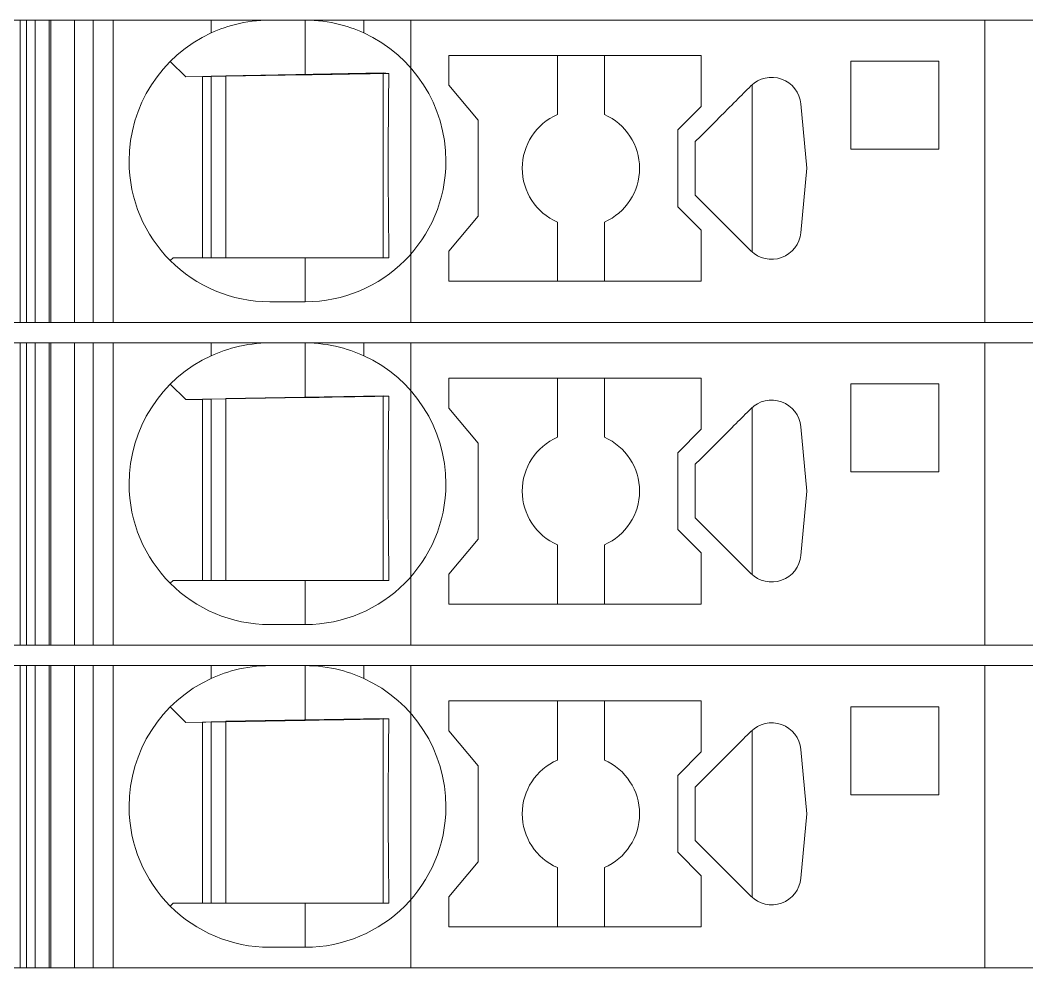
# Model space of a CAD drawing. Header units: millimetres. Extents: x 0 to 2100, y 0 to 1485.
# Drawn here: x 1240.89 to 1258.05, y 332.35 to 348.5 of the extents above; entities that cross this region are included whole.
import ezdxf
from ezdxf.enums import TextEntityAlignment as Align

# ---------------------------------------------------------------- set-up
doc = ezdxf.new("R2010")
doc.units = ezdxf.units.MM
for name, color, linetype, lineweight in [('EPLAN309', 5, 'Continuous', 5), ('EPLAN493', 5, 'Continuous', 5), ('MAIN-1', 7, 'Continuous', 5), ('MAIN-2', 7, 'Continuous', 5)]:
    doc.layers.add(name, color=color, linetype=linetype, lineweight=lineweight)
doc.styles.add('Tahoma', font='')
doc.styles.get('Tahoma').set_extended_font_data('Tahoma')

# ---------------------------------------------------------------- blocks, each defined once
blk = doc.blocks.new('EPLSYM_LibrarySPECIAL_Symbol12_Variant0_Placement8_82')
at = {"layer": 'EPLAN309', "lineweight": 13, "ltscale": 20}
blk.add_lwpolyline([(0, -5.15), (68.15, -5.15), (68.15, 0), (0, 0)], close=True, dxfattribs=at)
at = {"layer": 'EPLAN493', "color": 5, "style": 'Tahoma'}
blk.add_attdef('17_20450', text='', height=2.93475, dxfattribs=at).set_placement((0, -27.293475), align=Align.MIDDLE_RIGHT)
blk = doc.blocks.new('EPLSYM_LibrarySPECIAL_Symbol12_Variant0_Placement8_83')
at = {"layer": 'EPLAN309', "lineweight": 13, "ltscale": 20}
blk.add_lwpolyline([(0, -5.15), (68.15, -5.15), (68.15, 0), (0, 0)], close=True, dxfattribs=at)
at = {"layer": 'EPLAN493', "color": 5, "style": 'Tahoma'}
blk.add_attdef('17_20450', text='', height=2.93475, dxfattribs=at).set_placement((0, -27.293475), align=Align.MIDDLE_RIGHT)
blk = doc.blocks.new('EPLSYM_LibrarySPECIAL_Symbol12_Variant0_Placement8_84')
at = {"layer": 'EPLAN309', "lineweight": 13, "ltscale": 20}
blk.add_lwpolyline([(0, -5.15), (68.15, -5.15), (68.15, 0), (0, 0)], close=True, dxfattribs=at)
at = {"layer": 'EPLAN493', "color": 5, "style": 'Tahoma'}
blk.add_attdef('17_20450', text='', height=2.93475, dxfattribs=at).set_placement((0, -27.293475), align=Align.MIDDLE_RIGHT)

msp = doc.modelspace()

# ---------------------------------------------------------------- linework, layer by layer
at = {"layer": 'MAIN-1'}
for p, q in [((1241.001, 348.5), (1240.893, 348.5)), ((1240.893, 343.35), (1240.893, 348.5)), ((1241.001, 348.5), (1244.15, 348.5)), ((1241.001, 343.35), (1241.001, 348.5)), ((1244.15, 348.5), (1245.15, 348.5)), ((1244.15, 348.5), (1244.15, 348.282)), ((1244.631, 348.443), (1244.701, 348.458)), ((1244.701, 348.458), (1244.772, 348.47)), ((1244.772, 348.47), (1244.846, 348.481)), ((1244.846, 348.481), (1244.921, 348.489)), ((1244.921, 348.489), (1244.997, 348.495)), ((1244.997, 348.495), (1245.073, 348.499)), ((1245.073, 348.499), (1245.15, 348.5)), ((1245.75, 348.5), (1245.15, 348.5)), ((1245.827, 348.499), (1245.75, 348.5)), ((1246.75, 348.5), (1245.75, 348.5)), ((1245.75, 347.568), (1245.75, 348.5)), ((1245.903, 348.495), (1245.827, 348.499)), ((1245.979, 348.489), (1245.903, 348.495)), ((1246.054, 348.481), (1245.979, 348.489)), ((1246.128, 348.47), (1246.054, 348.481)), ((1246.199, 348.458), (1246.128, 348.47)), ((1246.269, 348.443), (1246.199, 348.458)), ((1246.75, 348.5), (1257.332, 348.5)), ((1246.75, 348.5), (1246.75, 348.282)), ((1258.05, 348.5), (1257.332, 348.5)), ((1257.332, 343.35), (1257.332, 348.5)), ((1244.15, 348.282), (1244.202, 348.305)), ((1244.202, 348.305), (1244.256, 348.327)), ((1244.256, 348.327), (1244.313, 348.349)), ((1244.313, 348.349), (1244.372, 348.37)), ((1244.372, 348.37), (1244.433, 348.39)), ((1244.433, 348.39), (1244.497, 348.409)), ((1244.497, 348.409), (1244.563, 348.427)), ((1244.563, 348.427), (1244.631, 348.443)), ((1246.337, 348.427), (1246.269, 348.443)), ((1246.403, 348.409), (1246.337, 348.427)), ((1246.467, 348.39), (1246.403, 348.409)), ((1246.528, 348.37), (1246.467, 348.39)), ((1246.587, 348.349), (1246.528, 348.37)), ((1246.644, 348.327), (1246.587, 348.349)), ((1246.698, 348.305), (1246.644, 348.327)), ((1246.75, 348.282), (1246.698, 348.305)), ((1243.453, 347.797), (1243.717, 347.533)), ((1248.2, 347.9), (1248.2, 347.389)), ((1252.5, 347.9), (1248.2, 347.9)), ((1250.05, 347.9), (1250.05, 346.892)), ((1250.85, 346.892), (1250.85, 347.9)), ((1252.5, 347.029), (1252.5, 347.9)), ((1255.05, 347.8), (1255.05, 346.3)), ((1256.55, 347.8), (1255.05, 347.8)), ((1256.55, 346.3), (1256.55, 347.8)), ((1243.717, 347.533), (1245.75, 347.568)), ((1244, 344.45), (1244, 347.538)), ((1244.15, 347.54), (1244.15, 344.45)), ((1244.4, 344.45), (1244.4, 347.545)), ((1245.87, 347.57), (1245.75, 347.568)), ((1245.987, 347.572), (1245.87, 347.57)), ((1246.1, 347.574), (1245.987, 347.572)), ((1246.209, 347.576), (1246.1, 347.574)), ((1246.313, 347.578), (1246.209, 347.576)), ((1246.412, 347.579), (1246.313, 347.578)), ((1246.507, 347.581), (1246.412, 347.579)), ((1246.599, 347.583), (1246.507, 347.581)), ((1246.688, 347.584), (1246.599, 347.583)), ((1246.774, 347.586), (1246.688, 347.584)), ((1246.858, 347.587), (1246.774, 347.586)), ((1246.94, 347.588), (1246.858, 347.587)), ((1247.02, 347.59), (1246.94, 347.588)), ((1247.099, 347.591), (1247.02, 347.59)), ((1247.079, 344.45), (1247.079, 347.591)), ((1247.176, 347.592), (1247.099, 347.591)), ((1247.174, 347.377), (1247.175, 347.45)), ((1247.175, 347.45), (1247.176, 347.522)), ((1247.176, 347.522), (1247.176, 347.592)), ((1247.173, 347.303), (1247.174, 347.377)), ((1247.173, 347.227), (1247.173, 347.303)), ((1248.7, 346.793), (1248.2, 347.389)), ((1253.221, 347.253), (1253.19, 347.222)), ((1253.252, 347.285), (1253.221, 347.253)), ((1253.284, 347.316), (1253.252, 347.285)), ((1253.315, 347.347), (1253.284, 347.316)), ((1253.346, 347.379), (1253.315, 347.347)), ((1253.367, 347.398), (1253.367, 344.552)), ((1247.171, 347.07), (1247.172, 347.149)), ((1247.172, 347.149), (1247.173, 347.227)), ((1253.058, 347.09), (1253.021, 347.053)), ((1253.094, 347.126), (1253.058, 347.09)), ((1253.127, 347.159), (1253.094, 347.126)), ((1253.158, 347.191), (1253.127, 347.159)), ((1253.19, 347.222), (1253.158, 347.191)), ((1247.17, 346.988), (1247.171, 347.07)), ((1247.17, 346.904), (1247.17, 346.988)), ((1252.1, 346.629), (1252.5, 347.029)), ((1252.902, 346.934), (1252.823, 346.856)), ((1252.943, 346.975), (1252.902, 346.934)), ((1252.983, 347.015), (1252.943, 346.975)), ((1253.021, 347.053), (1252.983, 347.015)), ((1254.302, 345.975), (1254.198, 347.072)), ((1247.169, 346.817), (1247.17, 346.904)), ((1247.169, 346.726), (1247.169, 346.817)), ((1248.7, 345.157), (1248.7, 346.793)), ((1252.742, 346.774), (1252.658, 346.69)), ((1252.823, 346.856), (1252.742, 346.774)), ((1247.168, 346.632), (1247.169, 346.726)), ((1247.168, 346.534), (1247.168, 346.632)), ((1252.1, 346.629), (1252.1, 345.321)), ((1252.572, 346.604), (1252.486, 346.518)), ((1252.658, 346.69), (1252.572, 346.604)), ((1247.167, 346.431), (1247.168, 346.534)), ((1247.167, 346.324), (1247.167, 346.431)), ((1252.486, 346.518), (1252.4, 346.432)), ((1252.4, 346.302), (1252.4, 346.432)), ((1247.167, 346.213), (1247.167, 346.324)), ((1252.4, 346.171), (1252.4, 346.302)), ((1255.05, 346.3), (1256.55, 346.3)), ((1247.167, 346.1), (1247.167, 346.213)), ((1247.167, 345.979), (1247.167, 346.1)), ((1252.4, 346.04), (1252.4, 346.171)), ((1247.167, 345.861), (1247.167, 345.979)), ((1252.4, 345.91), (1252.4, 346.04)), ((1252.4, 345.779), (1252.4, 345.91)), ((1254.198, 344.878), (1254.302, 345.975)), ((1247.167, 345.747), (1247.167, 345.861)), ((1247.168, 345.638), (1247.167, 345.747)), ((1252.4, 345.648), (1252.4, 345.779)), ((1247.168, 345.534), (1247.168, 345.638)), ((1247.169, 345.434), (1247.168, 345.534)), ((1252.4, 345.518), (1252.4, 345.648)), ((1247.169, 345.339), (1247.169, 345.434)), ((1252.4, 345.518), (1253.346, 344.571)), ((1247.17, 345.248), (1247.169, 345.339)), ((1247.171, 345.159), (1247.17, 345.248)), ((1252.5, 344.921), (1252.1, 345.321)), ((1247.172, 345.073), (1247.171, 345.159)), ((1247.172, 344.99), (1247.172, 345.073)), ((1248.2, 344.561), (1248.7, 345.157)), ((1250.05, 344.05), (1250.05, 345.058)), ((1250.85, 344.05), (1250.85, 345.058)), ((1247.173, 344.908), (1247.172, 344.99)), ((1247.174, 344.829), (1247.173, 344.908)), ((1252.5, 344.05), (1252.5, 344.921)), ((1247.175, 344.75), (1247.174, 344.829)), ((1247.176, 344.674), (1247.175, 344.75)), ((1247.176, 344.598), (1247.176, 344.674)), ((1247.177, 344.524), (1247.176, 344.598)), ((1247.178, 344.45), (1247.177, 344.524)), ((1248.2, 344.561), (1248.2, 344.05)), ((1243.5, 344.45), (1243.453, 344.403)), ((1243.5, 344.45), (1245.75, 344.45)), ((1245.75, 344.45), (1245.842, 344.45)), ((1245.75, 344.45), (1245.75, 343.7)), ((1245.842, 344.45), (1245.933, 344.45)), ((1245.933, 344.45), (1246.023, 344.45)), ((1246.023, 344.45), (1246.11, 344.45)), ((1246.11, 344.45), (1246.195, 344.45)), ((1246.195, 344.45), (1246.278, 344.45)), ((1246.278, 344.45), (1246.358, 344.45)), ((1246.358, 344.45), (1246.436, 344.45)), ((1246.436, 344.45), (1246.511, 344.45)), ((1246.511, 344.45), (1246.585, 344.45)), ((1246.585, 344.45), (1246.657, 344.45)), ((1246.657, 344.45), (1246.726, 344.45)), ((1246.726, 344.45), (1246.795, 344.45)), ((1246.795, 344.45), (1246.861, 344.45)), ((1246.861, 344.45), (1246.927, 344.45)), ((1246.927, 344.45), (1246.991, 344.45)), ((1246.991, 344.45), (1247.055, 344.45)), ((1247.055, 344.45), (1247.117, 344.45)), ((1247.117, 344.45), (1247.178, 344.45)), ((1252.5, 344.05), (1248.2, 344.05)), ((1245.75, 343.7), (1245.15, 343.7)), ((1241.001, 343.35), (1240.893, 343.35)), ((1241.001, 343.35), (1257.332, 343.35)), ((1258.05, 343.35), (1257.332, 343.35)), ((1241.001, 343), (1240.893, 343)), ((1240.893, 337.85), (1240.893, 343)), ((1241.001, 343), (1244.15, 343)), ((1241.001, 337.85), (1241.001, 343)), ((1244.15, 343), (1245.15, 343)), ((1244.15, 343), (1244.15, 342.782)), ((1244.701, 342.958), (1244.772, 342.97)), ((1244.772, 342.97), (1244.846, 342.981)), ((1244.846, 342.981), (1244.921, 342.989)), ((1244.921, 342.989), (1244.997, 342.995)), ((1244.997, 342.995), (1245.073, 342.999)), ((1245.073, 342.999), (1245.15, 343)), ((1245.75, 343), (1245.15, 343)), ((1245.827, 342.999), (1245.75, 343)), ((1246.75, 343), (1245.75, 343)), ((1245.75, 342.068), (1245.75, 343)), ((1245.903, 342.995), (1245.827, 342.999)), ((1245.979, 342.989), (1245.903, 342.995)), ((1246.054, 342.981), (1245.979, 342.989)), ((1246.128, 342.97), (1246.054, 342.981)), ((1246.199, 342.958), (1246.128, 342.97)), ((1246.75, 343), (1257.332, 343)), ((1246.75, 343), (1246.75, 342.782)), ((1258.05, 343), (1257.332, 343)), ((1257.332, 337.85), (1257.332, 343)), ((1244.15, 342.782), (1244.202, 342.805)), ((1244.202, 342.805), (1244.256, 342.827)), ((1244.256, 342.827), (1244.313, 342.849)), ((1244.313, 342.849), (1244.372, 342.87)), ((1244.372, 342.87), (1244.433, 342.89)), ((1244.433, 342.89), (1244.497, 342.909)), ((1244.497, 342.909), (1244.563, 342.927)), ((1244.563, 342.927), (1244.631, 342.943)), ((1244.631, 342.943), (1244.701, 342.958)), ((1246.269, 342.943), (1246.199, 342.958)), ((1246.337, 342.927), (1246.269, 342.943)), ((1246.403, 342.909), (1246.337, 342.927)), ((1246.467, 342.89), (1246.403, 342.909)), ((1246.528, 342.87), (1246.467, 342.89)), ((1246.587, 342.849), (1246.528, 342.87)), ((1246.644, 342.827), (1246.587, 342.849)), ((1246.698, 342.805), (1246.644, 342.827)), ((1246.75, 342.782), (1246.698, 342.805)), ((1243.453, 342.297), (1243.717, 342.033)), ((1248.2, 342.4), (1248.2, 341.889)), ((1252.5, 342.4), (1248.2, 342.4)), ((1250.05, 342.4), (1250.05, 341.392)), ((1250.85, 341.392), (1250.85, 342.4)), ((1252.5, 341.529), (1252.5, 342.4)), ((1255.05, 342.3), (1255.05, 340.8)), ((1256.55, 342.3), (1255.05, 342.3)), ((1256.55, 340.8), (1256.55, 342.3)), ((1243.717, 342.033), (1245.75, 342.068)), ((1244, 338.95), (1244, 342.038)), ((1244.15, 342.04), (1244.15, 338.95)), ((1244.4, 338.95), (1244.4, 342.045)), ((1245.87, 342.07), (1245.75, 342.068)), ((1245.987, 342.072), (1245.87, 342.07)), ((1246.1, 342.074), (1245.987, 342.072)), ((1246.209, 342.076), (1246.1, 342.074)), ((1246.313, 342.078), (1246.209, 342.076)), ((1246.412, 342.079), (1246.313, 342.078)), ((1246.507, 342.081), (1246.412, 342.079)), ((1246.599, 342.083), (1246.507, 342.081)), ((1246.688, 342.084), (1246.599, 342.083)), ((1246.774, 342.086), (1246.688, 342.084)), ((1246.858, 342.087), (1246.774, 342.086)), ((1246.94, 342.088), (1246.858, 342.087)), ((1247.02, 342.09), (1246.94, 342.088)), ((1247.099, 342.091), (1247.02, 342.09)), ((1247.079, 338.95), (1247.079, 342.091)), ((1247.176, 342.092), (1247.099, 342.091)), ((1247.174, 341.877), (1247.175, 341.95)), ((1247.175, 341.95), (1247.176, 342.022)), ((1247.176, 342.022), (1247.176, 342.092)), ((1247.173, 341.803), (1247.174, 341.877)), ((1247.173, 341.727), (1247.173, 341.803)), ((1248.7, 341.293), (1248.2, 341.889)), ((1253.252, 341.785), (1253.221, 341.753)), ((1253.284, 341.816), (1253.252, 341.785)), ((1253.315, 341.847), (1253.284, 341.816)), ((1253.346, 341.879), (1253.315, 341.847)), ((1253.367, 341.898), (1253.367, 339.052)), ((1247.171, 341.57), (1247.172, 341.649)), ((1247.172, 341.649), (1247.173, 341.727)), ((1253.058, 341.59), (1253.021, 341.553)), ((1253.094, 341.626), (1253.058, 341.59)), ((1253.127, 341.659), (1253.094, 341.626)), ((1253.158, 341.691), (1253.127, 341.659)), ((1253.19, 341.722), (1253.158, 341.691)), ((1253.221, 341.753), (1253.19, 341.722)), ((1247.17, 341.488), (1247.171, 341.57)), ((1247.17, 341.404), (1247.17, 341.488)), ((1252.1, 341.129), (1252.5, 341.529)), ((1252.902, 341.434), (1252.823, 341.356)), ((1252.943, 341.475), (1252.902, 341.434)), ((1252.983, 341.515), (1252.943, 341.475)), ((1253.021, 341.553), (1252.983, 341.515)), ((1254.302, 340.475), (1254.198, 341.572)), ((1247.169, 341.317), (1247.17, 341.404)), ((1247.169, 341.226), (1247.169, 341.317)), ((1248.7, 339.657), (1248.7, 341.293)), ((1252.742, 341.274), (1252.658, 341.19)), ((1252.823, 341.356), (1252.742, 341.274)), ((1247.168, 341.132), (1247.169, 341.226)), ((1247.168, 341.034), (1247.168, 341.132)), ((1252.1, 341.129), (1252.1, 339.821)), ((1252.572, 341.104), (1252.486, 341.018)), ((1252.658, 341.19), (1252.572, 341.104)), ((1247.167, 340.931), (1247.168, 341.034)), ((1247.167, 340.824), (1247.167, 340.931)), ((1252.486, 341.018), (1252.4, 340.932)), ((1252.4, 340.802), (1252.4, 340.932)), ((1247.167, 340.713), (1247.167, 340.824)), ((1252.4, 340.671), (1252.4, 340.802)), ((1255.05, 340.8), (1256.55, 340.8)), ((1247.167, 340.6), (1247.167, 340.713)), ((1247.167, 340.479), (1247.167, 340.6)), ((1252.4, 340.54), (1252.4, 340.671)), ((1247.167, 340.361), (1247.167, 340.479)), ((1252.4, 340.41), (1252.4, 340.54)), ((1252.4, 340.279), (1252.4, 340.41)), ((1254.198, 339.378), (1254.302, 340.475)), ((1247.167, 340.247), (1247.167, 340.361)), ((1247.168, 340.138), (1247.167, 340.247)), ((1252.4, 340.148), (1252.4, 340.279)), ((1247.168, 340.034), (1247.168, 340.138)), ((1252.4, 340.018), (1252.4, 340.148)), ((1247.169, 339.934), (1247.168, 340.034)), ((1247.169, 339.839), (1247.169, 339.934)), ((1252.4, 340.018), (1253.346, 339.071)), ((1247.17, 339.748), (1247.169, 339.839)), ((1247.171, 339.659), (1247.17, 339.748)), ((1252.5, 339.421), (1252.1, 339.821)), ((1247.172, 339.573), (1247.171, 339.659)), ((1247.172, 339.49), (1247.172, 339.573)), ((1248.2, 339.061), (1248.7, 339.657)), ((1250.05, 338.55), (1250.05, 339.558)), ((1250.85, 338.55), (1250.85, 339.558)), ((1247.173, 339.408), (1247.172, 339.49)), ((1247.174, 339.329), (1247.173, 339.408)), ((1252.5, 338.55), (1252.5, 339.421)), ((1247.175, 339.25), (1247.174, 339.329)), ((1247.176, 339.174), (1247.175, 339.25)), ((1247.176, 339.098), (1247.176, 339.174)), ((1247.177, 339.024), (1247.176, 339.098)), ((1247.178, 338.95), (1247.177, 339.024)), ((1248.2, 339.061), (1248.2, 338.55)), ((1243.5, 338.95), (1243.453, 338.903)), ((1243.5, 338.95), (1245.75, 338.95)), ((1245.75, 338.95), (1245.842, 338.95)), ((1245.75, 338.95), (1245.75, 338.2)), ((1245.842, 338.95), (1245.933, 338.95)), ((1245.933, 338.95), (1246.023, 338.95)), ((1246.023, 338.95), (1246.11, 338.95)), ((1246.11, 338.95), (1246.195, 338.95)), ((1246.195, 338.95), (1246.278, 338.95)), ((1246.278, 338.95), (1246.358, 338.95)), ((1246.358, 338.95), (1246.436, 338.95)), ((1246.436, 338.95), (1246.511, 338.95)), ((1246.511, 338.95), (1246.585, 338.95)), ((1246.585, 338.95), (1246.657, 338.95)), ((1246.657, 338.95), (1246.726, 338.95)), ((1246.726, 338.95), (1246.795, 338.95)), ((1246.795, 338.95), (1246.861, 338.95)), ((1246.861, 338.95), (1246.927, 338.95)), ((1246.927, 338.95), (1246.991, 338.95)), ((1246.991, 338.95), (1247.055, 338.95)), ((1247.055, 338.95), (1247.117, 338.95)), ((1247.117, 338.95), (1247.178, 338.95)), ((1252.5, 338.55), (1248.2, 338.55)), ((1245.75, 338.2), (1245.15, 338.2)), ((1241.001, 337.85), (1240.893, 337.85)), ((1241.001, 337.85), (1257.332, 337.85)), ((1258.05, 337.85), (1257.332, 337.85)), ((1241.001, 337.5), (1240.893, 337.5)), ((1240.893, 332.35), (1240.893, 337.5)), ((1241.001, 337.5), (1244.15, 337.5)), ((1241.001, 332.35), (1241.001, 337.5)), ((1244.15, 337.5), (1245.15, 337.5)), ((1244.15, 337.5), (1244.15, 337.282)), ((1244.701, 337.458), (1244.772, 337.47)), ((1244.772, 337.47), (1244.846, 337.481)), ((1244.846, 337.481), (1244.921, 337.489)), ((1244.921, 337.489), (1244.997, 337.495)), ((1244.997, 337.495), (1245.073, 337.499)), ((1245.073, 337.499), (1245.15, 337.5)), ((1245.75, 337.5), (1245.15, 337.5)), ((1245.827, 337.499), (1245.75, 337.5)), ((1246.75, 337.5), (1245.75, 337.5)), ((1245.75, 336.568), (1245.75, 337.5)), ((1245.903, 337.495), (1245.827, 337.499)), ((1245.979, 337.489), (1245.903, 337.495)), ((1246.054, 337.481), (1245.979, 337.489)), ((1246.128, 337.47), (1246.054, 337.481)), ((1246.199, 337.458), (1246.128, 337.47)), ((1246.75, 337.5), (1257.332, 337.5)), ((1246.75, 337.5), (1246.75, 337.282)), ((1258.05, 337.5), (1257.332, 337.5)), ((1257.332, 332.35), (1257.332, 337.5)), ((1244.15, 337.282), (1244.202, 337.305)), ((1244.202, 337.305), (1244.256, 337.327)), ((1244.256, 337.327), (1244.313, 337.349)), ((1244.313, 337.349), (1244.372, 337.37)), ((1244.372, 337.37), (1244.433, 337.39)), ((1244.433, 337.39), (1244.497, 337.409)), ((1244.497, 337.409), (1244.563, 337.427)), ((1244.563, 337.427), (1244.631, 337.443)), ((1244.631, 337.443), (1244.701, 337.458)), ((1246.269, 337.443), (1246.199, 337.458)), ((1246.337, 337.427), (1246.269, 337.443)), ((1246.403, 337.409), (1246.337, 337.427)), ((1246.467, 337.39), (1246.403, 337.409)), ((1246.528, 337.37), (1246.467, 337.39)), ((1246.587, 337.349), (1246.528, 337.37)), ((1246.644, 337.327), (1246.587, 337.349)), ((1246.698, 337.305), (1246.644, 337.327)), ((1246.75, 337.282), (1246.698, 337.305)), ((1243.453, 336.797), (1243.717, 336.533)), ((1248.2, 336.9), (1248.2, 336.389)), ((1252.5, 336.9), (1248.2, 336.9)), ((1250.05, 336.9), (1250.05, 335.892)), ((1250.85, 335.892), (1250.85, 336.9)), ((1252.5, 336.029), (1252.5, 336.9)), ((1255.05, 336.8), (1255.05, 335.3)), ((1256.55, 336.8), (1255.05, 336.8)), ((1256.55, 335.3), (1256.55, 336.8)), ((1243.717, 336.533), (1245.75, 336.568)), ((1244, 333.45), (1244, 336.538)), ((1244.15, 336.54), (1244.15, 333.45)), ((1244.4, 333.45), (1244.4, 336.545)), ((1245.87, 336.57), (1245.75, 336.568)), ((1245.987, 336.572), (1245.87, 336.57)), ((1246.1, 336.574), (1245.987, 336.572)), ((1246.209, 336.576), (1246.1, 336.574)), ((1246.313, 336.578), (1246.209, 336.576)), ((1246.412, 336.579), (1246.313, 336.578)), ((1246.507, 336.581), (1246.412, 336.579)), ((1246.599, 336.583), (1246.507, 336.581)), ((1246.688, 336.584), (1246.599, 336.583)), ((1246.774, 336.586), (1246.688, 336.584)), ((1246.858, 336.587), (1246.774, 336.586)), ((1246.94, 336.588), (1246.858, 336.587)), ((1247.02, 336.59), (1246.94, 336.588)), ((1247.099, 336.591), (1247.02, 336.59)), ((1247.079, 333.45), (1247.079, 336.591)), ((1247.176, 336.592), (1247.099, 336.591)), ((1247.174, 336.377), (1247.175, 336.45)), ((1247.175, 336.45), (1247.176, 336.522)), ((1247.176, 336.522), (1247.176, 336.592)), ((1247.173, 336.303), (1247.174, 336.377)), ((1247.173, 336.227), (1247.173, 336.303)), ((1248.7, 335.793), (1248.2, 336.389)), ((1253.252, 336.285), (1253.221, 336.253)), ((1253.284, 336.316), (1253.252, 336.285)), ((1253.315, 336.347), (1253.284, 336.316)), ((1253.346, 336.379), (1253.315, 336.347)), ((1253.367, 336.398), (1253.367, 333.552)), ((1247.171, 336.07), (1247.172, 336.149)), ((1247.172, 336.149), (1247.173, 336.227)), ((1253.094, 336.126), (1253.058, 336.09)), ((1253.127, 336.159), (1253.094, 336.126)), ((1253.158, 336.191), (1253.127, 336.159)), ((1253.19, 336.222), (1253.158, 336.191)), ((1253.221, 336.253), (1253.19, 336.222)), ((1247.17, 335.988), (1247.171, 336.07)), ((1247.17, 335.904), (1247.17, 335.988)), ((1252.1, 335.629), (1252.5, 336.029)), ((1252.902, 335.934), (1252.823, 335.856)), ((1252.943, 335.975), (1252.902, 335.934)), ((1252.983, 336.015), (1252.943, 335.975)), ((1253.021, 336.053), (1252.983, 336.015)), ((1253.058, 336.09), (1253.021, 336.053)), ((1254.302, 334.975), (1254.198, 336.072)), ((1247.169, 335.817), (1247.17, 335.904)), ((1247.169, 335.726), (1247.169, 335.817)), ((1248.7, 334.157), (1248.7, 335.793)), ((1252.742, 335.774), (1252.658, 335.69)), ((1252.823, 335.856), (1252.742, 335.774)), ((1247.168, 335.632), (1247.169, 335.726)), ((1247.168, 335.534), (1247.168, 335.632)), ((1252.1, 335.629), (1252.1, 334.321)), ((1252.572, 335.604), (1252.486, 335.518)), ((1252.658, 335.69), (1252.572, 335.604)), ((1247.167, 335.431), (1247.168, 335.534)), ((1247.167, 335.324), (1247.167, 335.431)), ((1252.486, 335.518), (1252.4, 335.432)), ((1252.4, 335.302), (1252.4, 335.432)), ((1247.167, 335.213), (1247.167, 335.324)), ((1252.4, 335.171), (1252.4, 335.302)), ((1255.05, 335.3), (1256.55, 335.3)), ((1247.167, 335.1), (1247.167, 335.213)), ((1247.167, 334.979), (1247.167, 335.1)), ((1252.4, 335.04), (1252.4, 335.171)), ((1247.167, 334.861), (1247.167, 334.979)), ((1252.4, 334.91), (1252.4, 335.04)), ((1252.4, 334.779), (1252.4, 334.91)), ((1254.198, 333.878), (1254.302, 334.975)), ((1247.167, 334.747), (1247.167, 334.861)), ((1247.168, 334.638), (1247.167, 334.747)), ((1252.4, 334.648), (1252.4, 334.779)), ((1247.168, 334.534), (1247.168, 334.638)), ((1252.4, 334.518), (1252.4, 334.648)), ((1247.169, 334.434), (1247.168, 334.534)), ((1247.169, 334.339), (1247.169, 334.434)), ((1252.4, 334.518), (1253.346, 333.571)), ((1247.17, 334.248), (1247.169, 334.339)), ((1247.171, 334.159), (1247.17, 334.248)), ((1252.5, 333.921), (1252.1, 334.321)), ((1247.172, 334.073), (1247.171, 334.159)), ((1247.172, 333.99), (1247.172, 334.073)), ((1248.2, 333.561), (1248.7, 334.157)), ((1250.05, 333.05), (1250.05, 334.058)), ((1250.85, 333.05), (1250.85, 334.058)), ((1247.173, 333.908), (1247.172, 333.99)), ((1247.174, 333.829), (1247.173, 333.908)), ((1252.5, 333.05), (1252.5, 333.921)), ((1247.175, 333.75), (1247.174, 333.829)), ((1247.176, 333.674), (1247.175, 333.75)), ((1247.176, 333.598), (1247.176, 333.674)), ((1247.177, 333.524), (1247.176, 333.598)), ((1248.2, 333.561), (1248.2, 333.05)), ((1243.5, 333.45), (1243.453, 333.403)), ((1243.5, 333.45), (1245.75, 333.45)), ((1245.75, 333.45), (1245.842, 333.45)), ((1245.75, 333.45), (1245.75, 332.7)), ((1245.842, 333.45), (1245.933, 333.45)), ((1245.933, 333.45), (1246.023, 333.45)), ((1246.023, 333.45), (1246.11, 333.45)), ((1246.11, 333.45), (1246.195, 333.45)), ((1246.195, 333.45), (1246.278, 333.45)), ((1246.278, 333.45), (1246.358, 333.45)), ((1246.358, 333.45), (1246.436, 333.45)), ((1246.436, 333.45), (1246.511, 333.45)), ((1246.511, 333.45), (1246.585, 333.45)), ((1246.585, 333.45), (1246.657, 333.45)), ((1246.657, 333.45), (1246.726, 333.45)), ((1246.726, 333.45), (1246.795, 333.45)), ((1246.795, 333.45), (1246.861, 333.45)), ((1246.861, 333.45), (1246.927, 333.45)), ((1246.927, 333.45), (1246.991, 333.45)), ((1246.991, 333.45), (1247.055, 333.45)), ((1247.055, 333.45), (1247.117, 333.45)), ((1247.117, 333.45), (1247.178, 333.45)), ((1247.178, 333.45), (1247.177, 333.524)), ((1252.5, 333.05), (1248.2, 333.05)), ((1245.75, 332.7), (1245.15, 332.7)), ((1241.001, 332.35), (1240.893, 332.35)), ((1241.001, 332.35), (1257.332, 332.35)), ((1258.05, 332.35), (1257.332, 332.35))]:
    msp.add_line(p, q, dxfattribs=at)
for centre, radius, start, end in [((1245.15, 346.1), 2.4, 114.6244, 180), ((1245.75, 346.1), 2.4, 0, 65.3756), ((1253.7, 347.025), 0.5, 5.4404, 135), ((1250.45, 345.975), 1, 113.5782, 180), ((1250.45, 345.975), 1, 0, 66.4218), ((1245.15, 346.1), 2.4, 180, 270), ((1245.75, 346.1), 2.4, 270, 0), ((1250.45, 345.975), 1, 180, 246.4218), ((1250.45, 345.975), 1, 293.5782, 0), ((1253.7, 344.925), 0.5, 225, 354.5596), ((1245.15, 340.6), 2.4, 114.6244, 180), ((1245.75, 340.6), 2.4, 0, 65.3756), ((1253.7, 341.525), 0.5, 5.4404, 135), ((1250.45, 340.475), 1, 113.5782, 180), ((1250.45, 340.475), 1, 0, 66.4218), ((1245.15, 340.6), 2.4, 180, 270), ((1245.75, 340.6), 2.4, 270, 0), ((1250.45, 340.475), 1, 180, 246.4218), ((1250.45, 340.475), 1, 293.5782, 0), ((1253.7, 339.425), 0.5, 225, 354.5596), ((1245.15, 335.1), 2.4, 114.6244, 180), ((1245.75, 335.1), 2.4, 0, 65.3756), ((1253.7, 336.025), 0.5, 5.4404, 135), ((1250.45, 334.975), 1, 113.5782, 180), ((1250.45, 334.975), 1, 0, 66.4218), ((1245.15, 335.1), 2.4, 180, 270), ((1245.75, 335.1), 2.4, 270, 0), ((1250.45, 334.975), 1, 180, 246.4218), ((1250.45, 334.975), 1, 293.5782, 0), ((1253.7, 333.925), 0.5, 225, 354.5596)]:
    msp.add_arc(centre, radius, start, end, dxfattribs=at)
at = {"layer": 'MAIN-2'}
for p, q in [((1241.15, 348.5), (1241.15, 343.35)), ((1241.389, 343.35), (1241.389, 348.5)), ((1241.417, 348.5), (1241.417, 343.35)), ((1241.82, 348.5), (1241.82, 343.35)), ((1242.136, 343.35), (1242.136, 348.5)), ((1242.481, 348.5), (1242.481, 343.35)), ((1247.55, 343.35), (1247.55, 348.5)), ((1244.4, 347.553), (1247.079, 347.6)), ((1247.079, 347.6), (1247.176, 347.592)), ((1247.079, 347.591), (1247.079, 347.6)), ((1243.717, 347.533), (1244, 347.538)), ((1244.15, 347.542), (1244, 347.539)), ((1244, 347.539), (1244, 347.538)), ((1244, 347.538), (1244, 347.538)), ((1244.4, 347.548), (1244.15, 347.543)), ((1244.15, 347.542), (1244.15, 347.543)), ((1244.15, 347.542), (1244.15, 347.54)), ((1244.4, 347.548), (1244.4, 347.553)), ((1244.4, 347.545), (1244.4, 347.548)), ((1244.15, 344.45), (1244.15, 344.45)), ((1244.4, 344.45), (1244.4, 344.45)), ((1241.15, 343), (1241.15, 337.85)), ((1241.389, 337.85), (1241.389, 343)), ((1241.417, 343), (1241.417, 337.85)), ((1241.82, 343), (1241.82, 337.85)), ((1242.136, 337.85), (1242.136, 343)), ((1242.481, 343), (1242.481, 337.85)), ((1247.55, 337.85), (1247.55, 343)), ((1243.717, 342.033), (1244, 342.038)), ((1244.15, 342.042), (1244, 342.039)), ((1244, 342.039), (1244, 342.038)), ((1244, 342.038), (1244, 342.038)), ((1244.4, 342.048), (1244.15, 342.043)), ((1244.15, 342.042), (1244.15, 342.043)), ((1244.15, 342.042), (1244.15, 342.04)), ((1244.4, 342.053), (1247.079, 342.1)), ((1244.4, 342.048), (1244.4, 342.053)), ((1244.4, 342.045), (1244.4, 342.048)), ((1247.079, 342.1), (1247.176, 342.092)), ((1247.079, 342.091), (1247.079, 342.1)), ((1244.15, 338.95), (1244.15, 338.95)), ((1244.4, 338.95), (1244.4, 338.95)), ((1241.15, 337.5), (1241.15, 332.35)), ((1241.389, 332.35), (1241.389, 337.5)), ((1241.417, 337.5), (1241.417, 332.35)), ((1241.82, 337.5), (1241.82, 332.35)), ((1242.136, 332.35), (1242.136, 337.5)), ((1242.481, 337.5), (1242.481, 332.35)), ((1247.55, 332.35), (1247.55, 337.5)), ((1243.717, 336.533), (1244, 336.538)), ((1244.15, 336.542), (1244, 336.539)), ((1244, 336.539), (1244, 336.538)), ((1244, 336.538), (1244, 336.538)), ((1244.4, 336.548), (1244.15, 336.543)), ((1244.15, 336.542), (1244.15, 336.543)), ((1244.15, 336.542), (1244.15, 336.54)), ((1244.4, 336.553), (1247.079, 336.6)), ((1244.4, 336.548), (1244.4, 336.553)), ((1244.4, 336.545), (1244.4, 336.548)), ((1247.079, 336.6), (1247.176, 336.592)), ((1247.079, 336.591), (1247.079, 336.6)), ((1244.15, 333.45), (1244.15, 333.45)), ((1244.4, 333.45), (1244.4, 333.45))]:
    msp.add_line(p, q, dxfattribs=at)

# ---------------------------------------------------------------- block references
for name, p in [('EPLSYM_LibrarySPECIAL_Symbol12_Variant0_Placement8_82', (1222, 348.5)), ('EPLSYM_LibrarySPECIAL_Symbol12_Variant0_Placement8_83', (1222, 343)), ('EPLSYM_LibrarySPECIAL_Symbol12_Variant0_Placement8_84', (1222, 337.5))]:
    msp.add_blockref(name, p)

doc.saveas('drawing.dxf')
